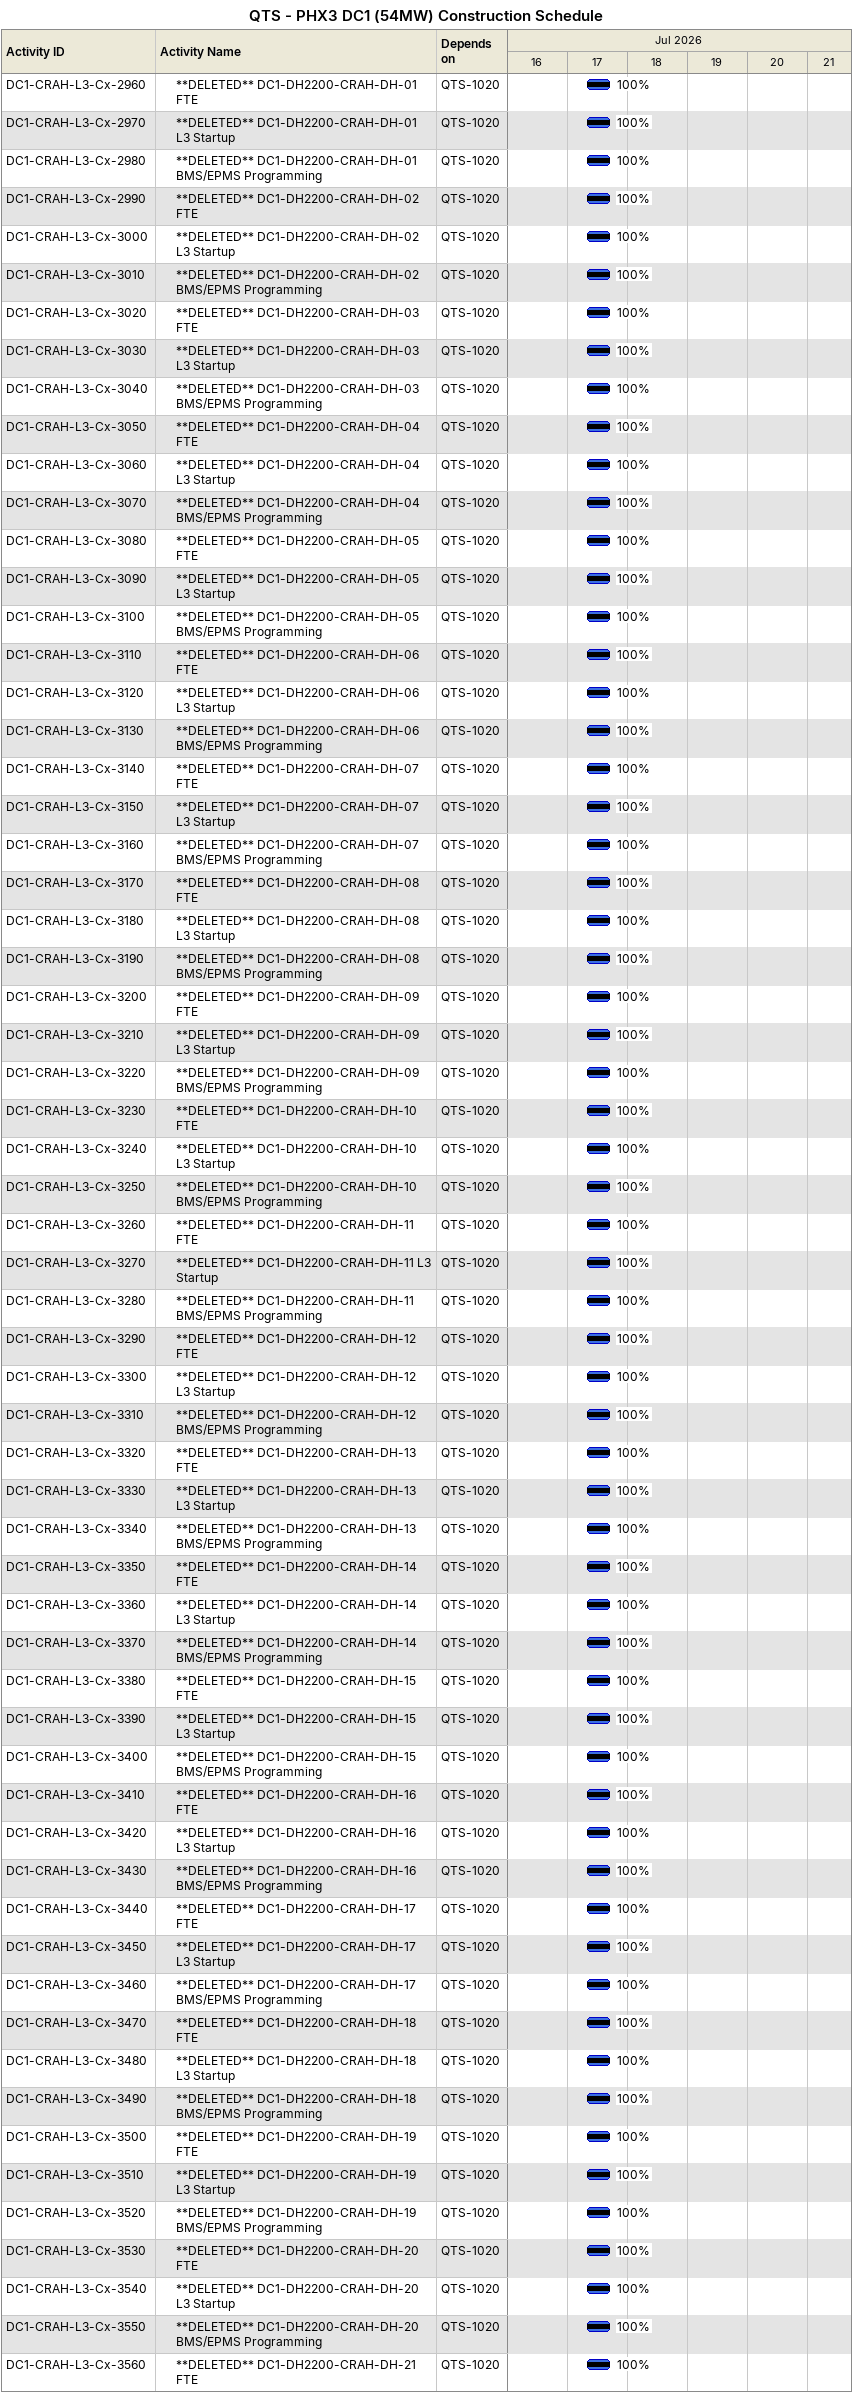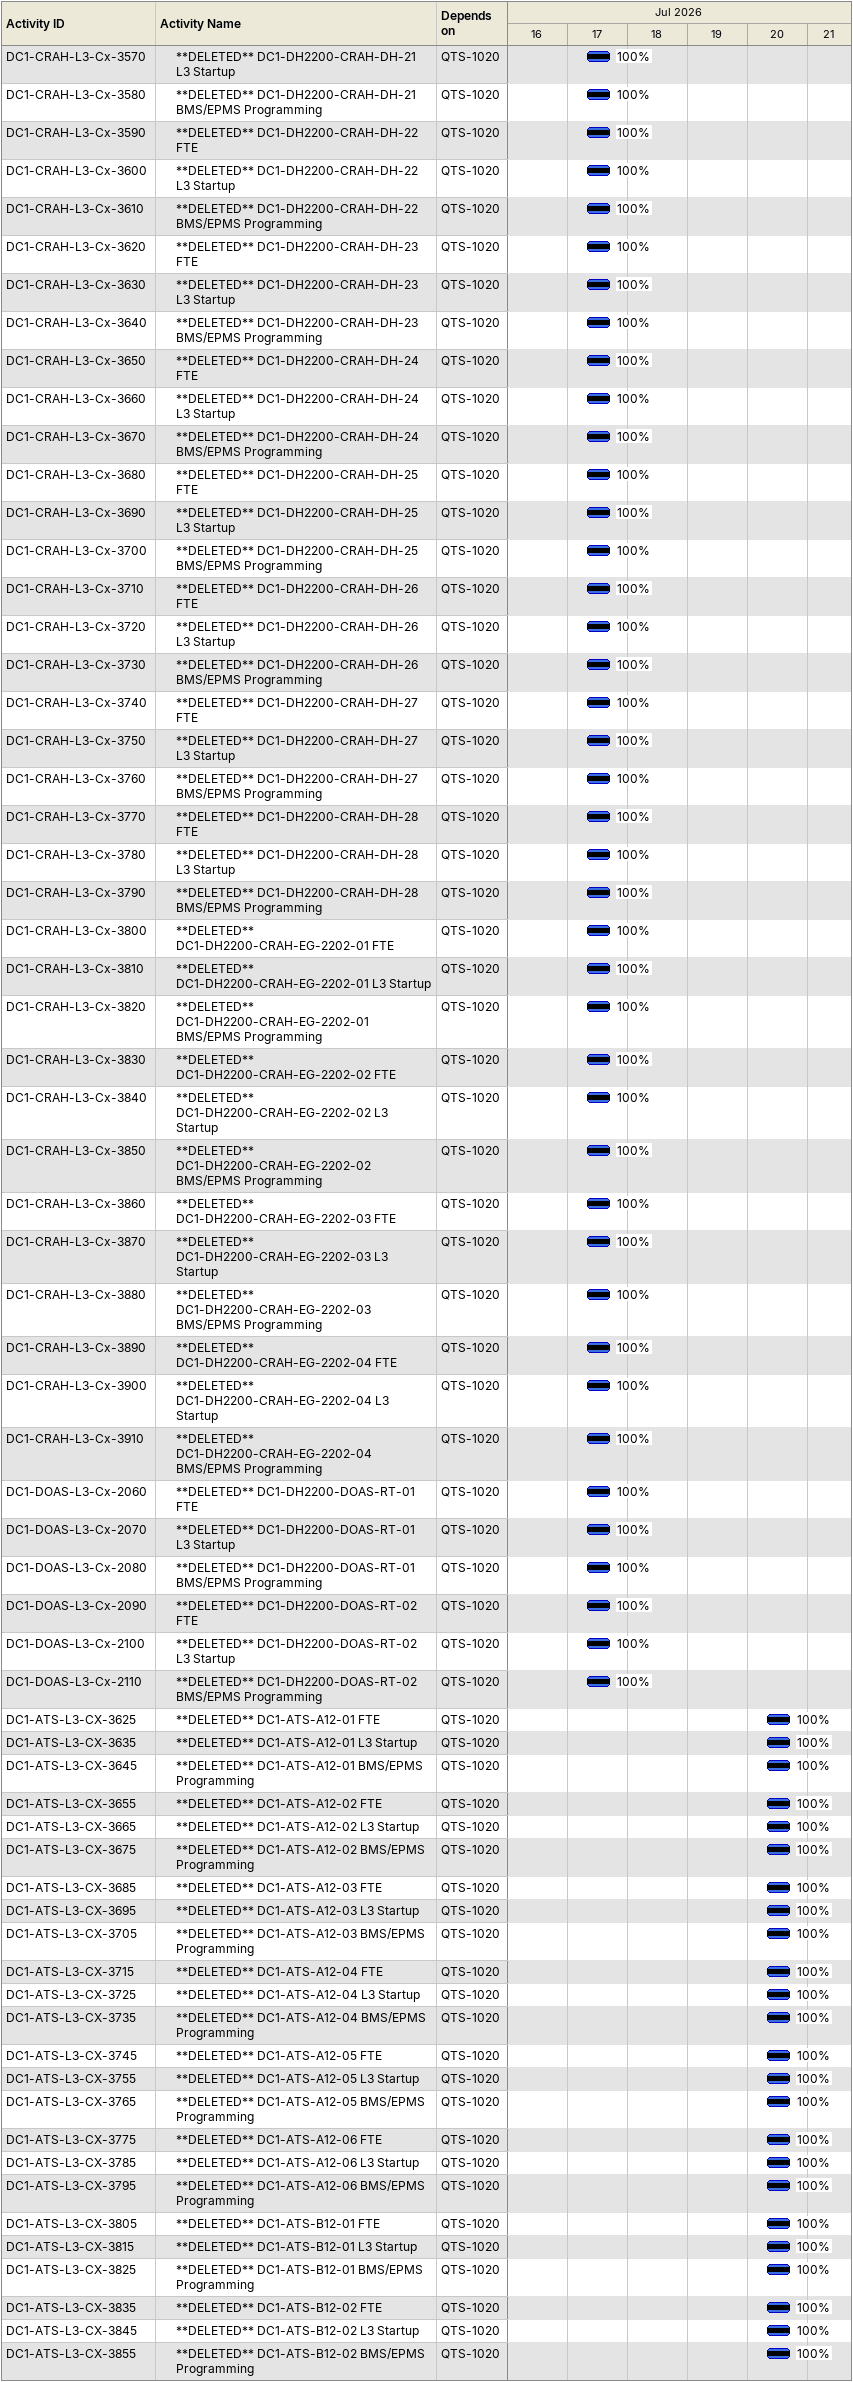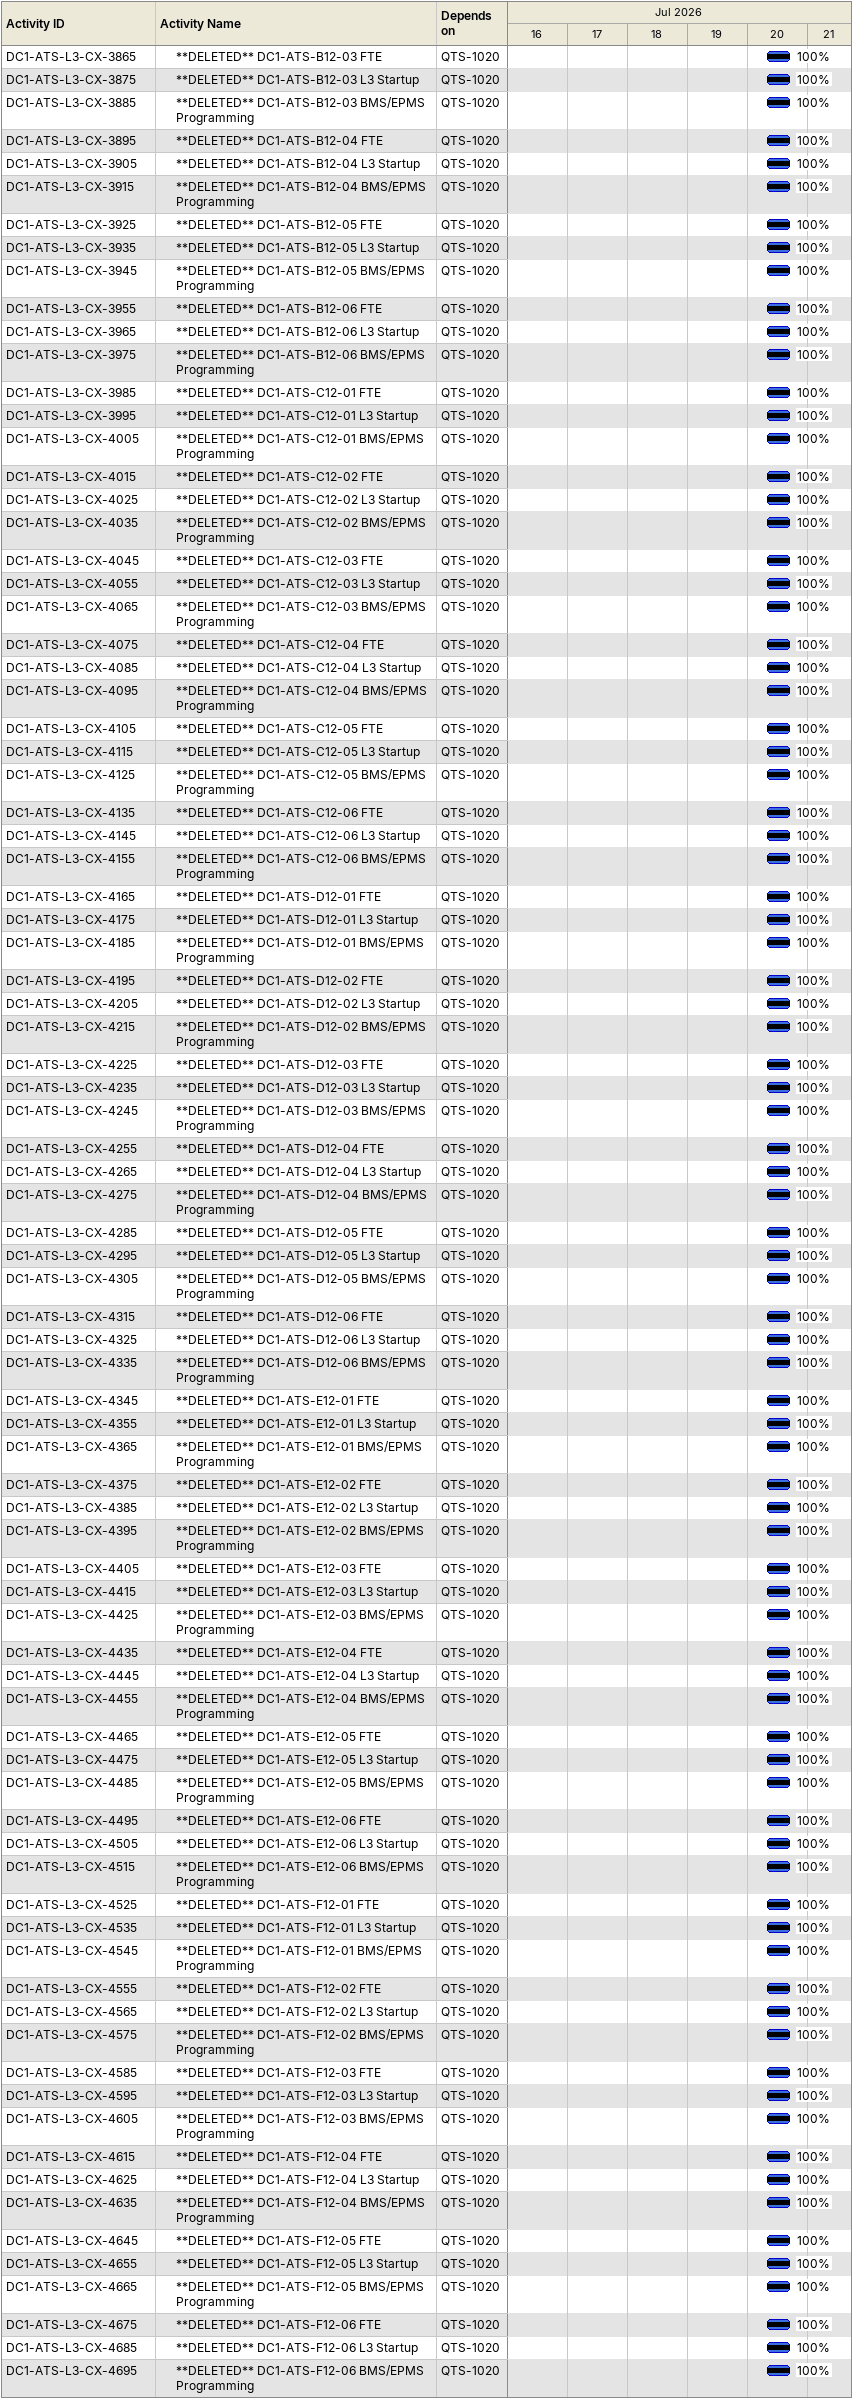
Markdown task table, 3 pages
QTS - PHX3 DC1 (54MW) Construction Schedule

| ID | Level | Task | Start | Finish | Predecessors | % complete |
|---|---|---|---|---|---|---|
| DC1-CRAH-L3-Cx-2960 | 2 | **DELETED** DC1-DH2200-CRAH-DH-01 FTE | 2026-07-17 | 2026-07-17 | QTS-1020 | 100 |
| DC1-CRAH-L3-Cx-2970 | 2 | **DELETED** DC1-DH2200-CRAH-DH-01 L3 Startup | 2026-07-17 | 2026-07-17 | QTS-1020 | 100 |
| DC1-CRAH-L3-Cx-2980 | 2 | **DELETED** DC1-DH2200-CRAH-DH-01 BMS/EPMS Programming | 2026-07-17 | 2026-07-17 | QTS-1020 | 100 |
| DC1-CRAH-L3-Cx-2990 | 2 | **DELETED** DC1-DH2200-CRAH-DH-02 FTE | 2026-07-17 | 2026-07-17 | QTS-1020 | 100 |
| DC1-CRAH-L3-Cx-3000 | 2 | **DELETED** DC1-DH2200-CRAH-DH-02 L3 Startup | 2026-07-17 | 2026-07-17 | QTS-1020 | 100 |
| DC1-CRAH-L3-Cx-3010 | 2 | **DELETED** DC1-DH2200-CRAH-DH-02 BMS/EPMS Programming | 2026-07-17 | 2026-07-17 | QTS-1020 | 100 |
| DC1-CRAH-L3-Cx-3020 | 2 | **DELETED** DC1-DH2200-CRAH-DH-03 FTE | 2026-07-17 | 2026-07-17 | QTS-1020 | 100 |
| DC1-CRAH-L3-Cx-3030 | 2 | **DELETED** DC1-DH2200-CRAH-DH-03 L3 Startup | 2026-07-17 | 2026-07-17 | QTS-1020 | 100 |
| DC1-CRAH-L3-Cx-3040 | 2 | **DELETED** DC1-DH2200-CRAH-DH-03 BMS/EPMS Programming | 2026-07-17 | 2026-07-17 | QTS-1020 | 100 |
| DC1-CRAH-L3-Cx-3050 | 2 | **DELETED** DC1-DH2200-CRAH-DH-04 FTE | 2026-07-17 | 2026-07-17 | QTS-1020 | 100 |
| DC1-CRAH-L3-Cx-3060 | 2 | **DELETED** DC1-DH2200-CRAH-DH-04 L3 Startup | 2026-07-17 | 2026-07-17 | QTS-1020 | 100 |
| DC1-CRAH-L3-Cx-3070 | 2 | **DELETED** DC1-DH2200-CRAH-DH-04 BMS/EPMS Programming | 2026-07-17 | 2026-07-17 | QTS-1020 | 100 |
| DC1-CRAH-L3-Cx-3080 | 2 | **DELETED** DC1-DH2200-CRAH-DH-05 FTE | 2026-07-17 | 2026-07-17 | QTS-1020 | 100 |
| DC1-CRAH-L3-Cx-3090 | 2 | **DELETED** DC1-DH2200-CRAH-DH-05 L3 Startup | 2026-07-17 | 2026-07-17 | QTS-1020 | 100 |
| DC1-CRAH-L3-Cx-3100 | 2 | **DELETED** DC1-DH2200-CRAH-DH-05 BMS/EPMS Programming | 2026-07-17 | 2026-07-17 | QTS-1020 | 100 |
| DC1-CRAH-L3-Cx-3110 | 2 | **DELETED** DC1-DH2200-CRAH-DH-06 FTE | 2026-07-17 | 2026-07-17 | QTS-1020 | 100 |
| DC1-CRAH-L3-Cx-3120 | 2 | **DELETED** DC1-DH2200-CRAH-DH-06 L3 Startup | 2026-07-17 | 2026-07-17 | QTS-1020 | 100 |
| DC1-CRAH-L3-Cx-3130 | 2 | **DELETED** DC1-DH2200-CRAH-DH-06 BMS/EPMS Programming | 2026-07-17 | 2026-07-17 | QTS-1020 | 100 |
| DC1-CRAH-L3-Cx-3140 | 2 | **DELETED** DC1-DH2200-CRAH-DH-07 FTE | 2026-07-17 | 2026-07-17 | QTS-1020 | 100 |
| DC1-CRAH-L3-Cx-3150 | 2 | **DELETED** DC1-DH2200-CRAH-DH-07 L3 Startup | 2026-07-17 | 2026-07-17 | QTS-1020 | 100 |
| DC1-CRAH-L3-Cx-3160 | 2 | **DELETED** DC1-DH2200-CRAH-DH-07 BMS/EPMS Programming | 2026-07-17 | 2026-07-17 | QTS-1020 | 100 |
| DC1-CRAH-L3-Cx-3170 | 2 | **DELETED** DC1-DH2200-CRAH-DH-08 FTE | 2026-07-17 | 2026-07-17 | QTS-1020 | 100 |
| DC1-CRAH-L3-Cx-3180 | 2 | **DELETED** DC1-DH2200-CRAH-DH-08 L3 Startup | 2026-07-17 | 2026-07-17 | QTS-1020 | 100 |
| DC1-CRAH-L3-Cx-3190 | 2 | **DELETED** DC1-DH2200-CRAH-DH-08 BMS/EPMS Programming | 2026-07-17 | 2026-07-17 | QTS-1020 | 100 |
| DC1-CRAH-L3-Cx-3200 | 2 | **DELETED** DC1-DH2200-CRAH-DH-09 FTE | 2026-07-17 | 2026-07-17 | QTS-1020 | 100 |
| DC1-CRAH-L3-Cx-3210 | 2 | **DELETED** DC1-DH2200-CRAH-DH-09 L3 Startup | 2026-07-17 | 2026-07-17 | QTS-1020 | 100 |
| DC1-CRAH-L3-Cx-3220 | 2 | **DELETED** DC1-DH2200-CRAH-DH-09 BMS/EPMS Programming | 2026-07-17 | 2026-07-17 | QTS-1020 | 100 |
| DC1-CRAH-L3-Cx-3230 | 2 | **DELETED** DC1-DH2200-CRAH-DH-10 FTE | 2026-07-17 | 2026-07-17 | QTS-1020 | 100 |
| DC1-CRAH-L3-Cx-3240 | 2 | **DELETED** DC1-DH2200-CRAH-DH-10 L3 Startup | 2026-07-17 | 2026-07-17 | QTS-1020 | 100 |
| DC1-CRAH-L3-Cx-3250 | 2 | **DELETED** DC1-DH2200-CRAH-DH-10 BMS/EPMS Programming | 2026-07-17 | 2026-07-17 | QTS-1020 | 100 |
| DC1-CRAH-L3-Cx-3260 | 2 | **DELETED** DC1-DH2200-CRAH-DH-11 FTE | 2026-07-17 | 2026-07-17 | QTS-1020 | 100 |
| DC1-CRAH-L3-Cx-3270 | 2 | **DELETED** DC1-DH2200-CRAH-DH-11 L3 Startup | 2026-07-17 | 2026-07-17 | QTS-1020 | 100 |
| DC1-CRAH-L3-Cx-3280 | 2 | **DELETED** DC1-DH2200-CRAH-DH-11 BMS/EPMS Programming | 2026-07-17 | 2026-07-17 | QTS-1020 | 100 |
| DC1-CRAH-L3-Cx-3290 | 2 | **DELETED** DC1-DH2200-CRAH-DH-12 FTE | 2026-07-17 | 2026-07-17 | QTS-1020 | 100 |
| DC1-CRAH-L3-Cx-3300 | 2 | **DELETED** DC1-DH2200-CRAH-DH-12 L3 Startup | 2026-07-17 | 2026-07-17 | QTS-1020 | 100 |
| DC1-CRAH-L3-Cx-3310 | 2 | **DELETED** DC1-DH2200-CRAH-DH-12 BMS/EPMS Programming | 2026-07-17 | 2026-07-17 | QTS-1020 | 100 |
| DC1-CRAH-L3-Cx-3320 | 2 | **DELETED** DC1-DH2200-CRAH-DH-13 FTE | 2026-07-17 | 2026-07-17 | QTS-1020 | 100 |
| DC1-CRAH-L3-Cx-3330 | 2 | **DELETED** DC1-DH2200-CRAH-DH-13 L3 Startup | 2026-07-17 | 2026-07-17 | QTS-1020 | 100 |
| DC1-CRAH-L3-Cx-3340 | 2 | **DELETED** DC1-DH2200-CRAH-DH-13 BMS/EPMS Programming | 2026-07-17 | 2026-07-17 | QTS-1020 | 100 |
| DC1-CRAH-L3-Cx-3350 | 2 | **DELETED** DC1-DH2200-CRAH-DH-14 FTE | 2026-07-17 | 2026-07-17 | QTS-1020 | 100 |
| DC1-CRAH-L3-Cx-3360 | 2 | **DELETED** DC1-DH2200-CRAH-DH-14 L3 Startup | 2026-07-17 | 2026-07-17 | QTS-1020 | 100 |
| DC1-CRAH-L3-Cx-3370 | 2 | **DELETED** DC1-DH2200-CRAH-DH-14 BMS/EPMS Programming | 2026-07-17 | 2026-07-17 | QTS-1020 | 100 |
| DC1-CRAH-L3-Cx-3380 | 2 | **DELETED** DC1-DH2200-CRAH-DH-15 FTE | 2026-07-17 | 2026-07-17 | QTS-1020 | 100 |
| DC1-CRAH-L3-Cx-3390 | 2 | **DELETED** DC1-DH2200-CRAH-DH-15 L3 Startup | 2026-07-17 | 2026-07-17 | QTS-1020 | 100 |
| DC1-CRAH-L3-Cx-3400 | 2 | **DELETED** DC1-DH2200-CRAH-DH-15 BMS/EPMS Programming | 2026-07-17 | 2026-07-17 | QTS-1020 | 100 |
| DC1-CRAH-L3-Cx-3410 | 2 | **DELETED** DC1-DH2200-CRAH-DH-16 FTE | 2026-07-17 | 2026-07-17 | QTS-1020 | 100 |
| DC1-CRAH-L3-Cx-3420 | 2 | **DELETED** DC1-DH2200-CRAH-DH-16 L3 Startup | 2026-07-17 | 2026-07-17 | QTS-1020 | 100 |
| DC1-CRAH-L3-Cx-3430 | 2 | **DELETED** DC1-DH2200-CRAH-DH-16 BMS/EPMS Programming | 2026-07-17 | 2026-07-17 | QTS-1020 | 100 |
| DC1-CRAH-L3-Cx-3440 | 2 | **DELETED** DC1-DH2200-CRAH-DH-17 FTE | 2026-07-17 | 2026-07-17 | QTS-1020 | 100 |
| DC1-CRAH-L3-Cx-3450 | 2 | **DELETED** DC1-DH2200-CRAH-DH-17 L3 Startup | 2026-07-17 | 2026-07-17 | QTS-1020 | 100 |
| DC1-CRAH-L3-Cx-3460 | 2 | **DELETED** DC1-DH2200-CRAH-DH-17 BMS/EPMS Programming | 2026-07-17 | 2026-07-17 | QTS-1020 | 100 |
| DC1-CRAH-L3-Cx-3470 | 2 | **DELETED** DC1-DH2200-CRAH-DH-18 FTE | 2026-07-17 | 2026-07-17 | QTS-1020 | 100 |
| DC1-CRAH-L3-Cx-3480 | 2 | **DELETED** DC1-DH2200-CRAH-DH-18 L3 Startup | 2026-07-17 | 2026-07-17 | QTS-1020 | 100 |
| DC1-CRAH-L3-Cx-3490 | 2 | **DELETED** DC1-DH2200-CRAH-DH-18 BMS/EPMS Programming | 2026-07-17 | 2026-07-17 | QTS-1020 | 100 |
| DC1-CRAH-L3-Cx-3500 | 2 | **DELETED** DC1-DH2200-CRAH-DH-19 FTE | 2026-07-17 | 2026-07-17 | QTS-1020 | 100 |
| DC1-CRAH-L3-Cx-3510 | 2 | **DELETED** DC1-DH2200-CRAH-DH-19 L3 Startup | 2026-07-17 | 2026-07-17 | QTS-1020 | 100 |
| DC1-CRAH-L3-Cx-3520 | 2 | **DELETED** DC1-DH2200-CRAH-DH-19 BMS/EPMS Programming | 2026-07-17 | 2026-07-17 | QTS-1020 | 100 |
| DC1-CRAH-L3-Cx-3530 | 2 | **DELETED** DC1-DH2200-CRAH-DH-20 FTE | 2026-07-17 | 2026-07-17 | QTS-1020 | 100 |
| DC1-CRAH-L3-Cx-3540 | 2 | **DELETED** DC1-DH2200-CRAH-DH-20 L3 Startup | 2026-07-17 | 2026-07-17 | QTS-1020 | 100 |
| DC1-CRAH-L3-Cx-3550 | 2 | **DELETED** DC1-DH2200-CRAH-DH-20 BMS/EPMS Programming | 2026-07-17 | 2026-07-17 | QTS-1020 | 100 |
| DC1-CRAH-L3-Cx-3560 | 2 | **DELETED** DC1-DH2200-CRAH-DH-21 FTE | 2026-07-17 | 2026-07-17 | QTS-1020 | 100 |
| DC1-CRAH-L3-Cx-3570 | 2 | **DELETED** DC1-DH2200-CRAH-DH-21 L3 Startup | 2026-07-17 | 2026-07-17 | QTS-1020 | 100 |
| DC1-CRAH-L3-Cx-3580 | 2 | **DELETED** DC1-DH2200-CRAH-DH-21 BMS/EPMS Programming | 2026-07-17 | 2026-07-17 | QTS-1020 | 100 |
| DC1-CRAH-L3-Cx-3590 | 2 | **DELETED** DC1-DH2200-CRAH-DH-22 FTE | 2026-07-17 | 2026-07-17 | QTS-1020 | 100 |
| DC1-CRAH-L3-Cx-3600 | 2 | **DELETED** DC1-DH2200-CRAH-DH-22 L3 Startup | 2026-07-17 | 2026-07-17 | QTS-1020 | 100 |
| DC1-CRAH-L3-Cx-3610 | 2 | **DELETED** DC1-DH2200-CRAH-DH-22 BMS/EPMS Programming | 2026-07-17 | 2026-07-17 | QTS-1020 | 100 |
| DC1-CRAH-L3-Cx-3620 | 2 | **DELETED** DC1-DH2200-CRAH-DH-23 FTE | 2026-07-17 | 2026-07-17 | QTS-1020 | 100 |
| DC1-CRAH-L3-Cx-3630 | 2 | **DELETED** DC1-DH2200-CRAH-DH-23 L3 Startup | 2026-07-17 | 2026-07-17 | QTS-1020 | 100 |
| DC1-CRAH-L3-Cx-3640 | 2 | **DELETED** DC1-DH2200-CRAH-DH-23 BMS/EPMS Programming | 2026-07-17 | 2026-07-17 | QTS-1020 | 100 |
| DC1-CRAH-L3-Cx-3650 | 2 | **DELETED** DC1-DH2200-CRAH-DH-24 FTE | 2026-07-17 | 2026-07-17 | QTS-1020 | 100 |
| DC1-CRAH-L3-Cx-3660 | 2 | **DELETED** DC1-DH2200-CRAH-DH-24 L3 Startup | 2026-07-17 | 2026-07-17 | QTS-1020 | 100 |
| DC1-CRAH-L3-Cx-3670 | 2 | **DELETED** DC1-DH2200-CRAH-DH-24 BMS/EPMS Programming | 2026-07-17 | 2026-07-17 | QTS-1020 | 100 |
| DC1-CRAH-L3-Cx-3680 | 2 | **DELETED** DC1-DH2200-CRAH-DH-25 FTE | 2026-07-17 | 2026-07-17 | QTS-1020 | 100 |
| DC1-CRAH-L3-Cx-3690 | 2 | **DELETED** DC1-DH2200-CRAH-DH-25 L3 Startup | 2026-07-17 | 2026-07-17 | QTS-1020 | 100 |
| DC1-CRAH-L3-Cx-3700 | 2 | **DELETED** DC1-DH2200-CRAH-DH-25 BMS/EPMS Programming | 2026-07-17 | 2026-07-17 | QTS-1020 | 100 |
| DC1-CRAH-L3-Cx-3710 | 2 | **DELETED** DC1-DH2200-CRAH-DH-26 FTE | 2026-07-17 | 2026-07-17 | QTS-1020 | 100 |
| DC1-CRAH-L3-Cx-3720 | 2 | **DELETED** DC1-DH2200-CRAH-DH-26 L3 Startup | 2026-07-17 | 2026-07-17 | QTS-1020 | 100 |
| DC1-CRAH-L3-Cx-3730 | 2 | **DELETED** DC1-DH2200-CRAH-DH-26 BMS/EPMS Programming | 2026-07-17 | 2026-07-17 | QTS-1020 | 100 |
| DC1-CRAH-L3-Cx-3740 | 2 | **DELETED** DC1-DH2200-CRAH-DH-27 FTE | 2026-07-17 | 2026-07-17 | QTS-1020 | 100 |
| DC1-CRAH-L3-Cx-3750 | 2 | **DELETED** DC1-DH2200-CRAH-DH-27 L3 Startup | 2026-07-17 | 2026-07-17 | QTS-1020 | 100 |
| DC1-CRAH-L3-Cx-3760 | 2 | **DELETED** DC1-DH2200-CRAH-DH-27 BMS/EPMS Programming | 2026-07-17 | 2026-07-17 | QTS-1020 | 100 |
| DC1-CRAH-L3-Cx-3770 | 2 | **DELETED** DC1-DH2200-CRAH-DH-28 FTE | 2026-07-17 | 2026-07-17 | QTS-1020 | 100 |
| DC1-CRAH-L3-Cx-3780 | 2 | **DELETED** DC1-DH2200-CRAH-DH-28 L3 Startup | 2026-07-17 | 2026-07-17 | QTS-1020 | 100 |
| DC1-CRAH-L3-Cx-3790 | 2 | **DELETED** DC1-DH2200-CRAH-DH-28 BMS/EPMS Programming | 2026-07-17 | 2026-07-17 | QTS-1020 | 100 |
| DC1-CRAH-L3-Cx-3800 | 2 | **DELETED** DC1-DH2200-CRAH-EG-2202-01 FTE | 2026-07-17 | 2026-07-17 | QTS-1020 | 100 |
| DC1-CRAH-L3-Cx-3810 | 2 | **DELETED** DC1-DH2200-CRAH-EG-2202-01 L3 Startup | 2026-07-17 | 2026-07-17 | QTS-1020 | 100 |
| DC1-CRAH-L3-Cx-3820 | 2 | **DELETED** DC1-DH2200-CRAH-EG-2202-01 BMS/EPMS Programming | 2026-07-17 | 2026-07-17 | QTS-1020 | 100 |
| DC1-CRAH-L3-Cx-3830 | 2 | **DELETED** DC1-DH2200-CRAH-EG-2202-02 FTE | 2026-07-17 | 2026-07-17 | QTS-1020 | 100 |
| DC1-CRAH-L3-Cx-3840 | 2 | **DELETED** DC1-DH2200-CRAH-EG-2202-02 L3 Startup | 2026-07-17 | 2026-07-17 | QTS-1020 | 100 |
| DC1-CRAH-L3-Cx-3850 | 2 | **DELETED** DC1-DH2200-CRAH-EG-2202-02 BMS/EPMS Programming | 2026-07-17 | 2026-07-17 | QTS-1020 | 100 |
| DC1-CRAH-L3-Cx-3860 | 2 | **DELETED** DC1-DH2200-CRAH-EG-2202-03 FTE | 2026-07-17 | 2026-07-17 | QTS-1020 | 100 |
| DC1-CRAH-L3-Cx-3870 | 2 | **DELETED** DC1-DH2200-CRAH-EG-2202-03 L3 Startup | 2026-07-17 | 2026-07-17 | QTS-1020 | 100 |
| DC1-CRAH-L3-Cx-3880 | 2 | **DELETED** DC1-DH2200-CRAH-EG-2202-03 BMS/EPMS Programming | 2026-07-17 | 2026-07-17 | QTS-1020 | 100 |
| DC1-CRAH-L3-Cx-3890 | 2 | **DELETED** DC1-DH2200-CRAH-EG-2202-04 FTE | 2026-07-17 | 2026-07-17 | QTS-1020 | 100 |
| DC1-CRAH-L3-Cx-3900 | 2 | **DELETED** DC1-DH2200-CRAH-EG-2202-04 L3 Startup | 2026-07-17 | 2026-07-17 | QTS-1020 | 100 |
| DC1-CRAH-L3-Cx-3910 | 2 | **DELETED** DC1-DH2200-CRAH-EG-2202-04 BMS/EPMS Programming | 2026-07-17 | 2026-07-17 | QTS-1020 | 100 |
| DC1-DOAS-L3-Cx-2060 | 2 | **DELETED** DC1-DH2200-DOAS-RT-01 FTE | 2026-07-17 | 2026-07-17 | QTS-1020 | 100 |
| DC1-DOAS-L3-Cx-2070 | 2 | **DELETED** DC1-DH2200-DOAS-RT-01 L3 Startup | 2026-07-17 | 2026-07-17 | QTS-1020 | 100 |
| DC1-DOAS-L3-Cx-2080 | 2 | **DELETED** DC1-DH2200-DOAS-RT-01 BMS/EPMS Programming | 2026-07-17 | 2026-07-17 | QTS-1020 | 100 |
| DC1-DOAS-L3-Cx-2090 | 2 | **DELETED** DC1-DH2200-DOAS-RT-02 FTE | 2026-07-17 | 2026-07-17 | QTS-1020 | 100 |
| DC1-DOAS-L3-Cx-2100 | 2 | **DELETED** DC1-DH2200-DOAS-RT-02 L3 Startup | 2026-07-17 | 2026-07-17 | QTS-1020 | 100 |
| DC1-DOAS-L3-Cx-2110 | 2 | **DELETED** DC1-DH2200-DOAS-RT-02 BMS/EPMS Programming | 2026-07-17 | 2026-07-17 | QTS-1020 | 100 |
| DC1-ATS-L3-CX-3625 | 2 | **DELETED** DC1-ATS-A12-01 FTE | 2026-07-20 | 2026-07-20 | QTS-1020 | 100 |
| DC1-ATS-L3-CX-3635 | 2 | **DELETED** DC1-ATS-A12-01 L3 Startup | 2026-07-20 | 2026-07-20 | QTS-1020 | 100 |
| DC1-ATS-L3-CX-3645 | 2 | **DELETED** DC1-ATS-A12-01 BMS/EPMS Programming | 2026-07-20 | 2026-07-20 | QTS-1020 | 100 |
| DC1-ATS-L3-CX-3655 | 2 | **DELETED** DC1-ATS-A12-02 FTE | 2026-07-20 | 2026-07-20 | QTS-1020 | 100 |
| DC1-ATS-L3-CX-3665 | 2 | **DELETED** DC1-ATS-A12-02 L3 Startup | 2026-07-20 | 2026-07-20 | QTS-1020 | 100 |
| DC1-ATS-L3-CX-3675 | 2 | **DELETED** DC1-ATS-A12-02 BMS/EPMS Programming | 2026-07-20 | 2026-07-20 | QTS-1020 | 100 |
| DC1-ATS-L3-CX-3685 | 2 | **DELETED** DC1-ATS-A12-03 FTE | 2026-07-20 | 2026-07-20 | QTS-1020 | 100 |
| DC1-ATS-L3-CX-3695 | 2 | **DELETED** DC1-ATS-A12-03 L3 Startup | 2026-07-20 | 2026-07-20 | QTS-1020 | 100 |
| DC1-ATS-L3-CX-3705 | 2 | **DELETED** DC1-ATS-A12-03 BMS/EPMS Programming | 2026-07-20 | 2026-07-20 | QTS-1020 | 100 |
| DC1-ATS-L3-CX-3715 | 2 | **DELETED** DC1-ATS-A12-04 FTE | 2026-07-20 | 2026-07-20 | QTS-1020 | 100 |
| DC1-ATS-L3-CX-3725 | 2 | **DELETED** DC1-ATS-A12-04 L3 Startup | 2026-07-20 | 2026-07-20 | QTS-1020 | 100 |
| DC1-ATS-L3-CX-3735 | 2 | **DELETED** DC1-ATS-A12-04 BMS/EPMS Programming | 2026-07-20 | 2026-07-20 | QTS-1020 | 100 |
| DC1-ATS-L3-CX-3745 | 2 | **DELETED** DC1-ATS-A12-05 FTE | 2026-07-20 | 2026-07-20 | QTS-1020 | 100 |
| DC1-ATS-L3-CX-3755 | 2 | **DELETED** DC1-ATS-A12-05 L3 Startup | 2026-07-20 | 2026-07-20 | QTS-1020 | 100 |
| DC1-ATS-L3-CX-3765 | 2 | **DELETED** DC1-ATS-A12-05 BMS/EPMS Programming | 2026-07-20 | 2026-07-20 | QTS-1020 | 100 |
| DC1-ATS-L3-CX-3775 | 2 | **DELETED** DC1-ATS-A12-06 FTE | 2026-07-20 | 2026-07-20 | QTS-1020 | 100 |
| DC1-ATS-L3-CX-3785 | 2 | **DELETED** DC1-ATS-A12-06 L3 Startup | 2026-07-20 | 2026-07-20 | QTS-1020 | 100 |
| DC1-ATS-L3-CX-3795 | 2 | **DELETED** DC1-ATS-A12-06 BMS/EPMS Programming | 2026-07-20 | 2026-07-20 | QTS-1020 | 100 |
| DC1-ATS-L3-CX-3805 | 2 | **DELETED** DC1-ATS-B12-01 FTE | 2026-07-20 | 2026-07-20 | QTS-1020 | 100 |
| DC1-ATS-L3-CX-3815 | 2 | **DELETED** DC1-ATS-B12-01 L3 Startup | 2026-07-20 | 2026-07-20 | QTS-1020 | 100 |
| DC1-ATS-L3-CX-3825 | 2 | **DELETED** DC1-ATS-B12-01 BMS/EPMS Programming | 2026-07-20 | 2026-07-20 | QTS-1020 | 100 |
| DC1-ATS-L3-CX-3835 | 2 | **DELETED** DC1-ATS-B12-02 FTE | 2026-07-20 | 2026-07-20 | QTS-1020 | 100 |
| DC1-ATS-L3-CX-3845 | 2 | **DELETED** DC1-ATS-B12-02 L3 Startup | 2026-07-20 | 2026-07-20 | QTS-1020 | 100 |
| DC1-ATS-L3-CX-3855 | 2 | **DELETED** DC1-ATS-B12-02 BMS/EPMS Programming | 2026-07-20 | 2026-07-20 | QTS-1020 | 100 |
| DC1-ATS-L3-CX-3865 | 2 | **DELETED** DC1-ATS-B12-03 FTE | 2026-07-20 | 2026-07-20 | QTS-1020 | 100 |
| DC1-ATS-L3-CX-3875 | 2 | **DELETED** DC1-ATS-B12-03 L3 Startup | 2026-07-20 | 2026-07-20 | QTS-1020 | 100 |
| DC1-ATS-L3-CX-3885 | 2 | **DELETED** DC1-ATS-B12-03 BMS/EPMS Programming | 2026-07-20 | 2026-07-20 | QTS-1020 | 100 |
| DC1-ATS-L3-CX-3895 | 2 | **DELETED** DC1-ATS-B12-04 FTE | 2026-07-20 | 2026-07-20 | QTS-1020 | 100 |
| DC1-ATS-L3-CX-3905 | 2 | **DELETED** DC1-ATS-B12-04 L3 Startup | 2026-07-20 | 2026-07-20 | QTS-1020 | 100 |
| DC1-ATS-L3-CX-3915 | 2 | **DELETED** DC1-ATS-B12-04 BMS/EPMS Programming | 2026-07-20 | 2026-07-20 | QTS-1020 | 100 |
| DC1-ATS-L3-CX-3925 | 2 | **DELETED** DC1-ATS-B12-05 FTE | 2026-07-20 | 2026-07-20 | QTS-1020 | 100 |
| DC1-ATS-L3-CX-3935 | 2 | **DELETED** DC1-ATS-B12-05 L3 Startup | 2026-07-20 | 2026-07-20 | QTS-1020 | 100 |
| DC1-ATS-L3-CX-3945 | 2 | **DELETED** DC1-ATS-B12-05 BMS/EPMS Programming | 2026-07-20 | 2026-07-20 | QTS-1020 | 100 |
| DC1-ATS-L3-CX-3955 | 2 | **DELETED** DC1-ATS-B12-06 FTE | 2026-07-20 | 2026-07-20 | QTS-1020 | 100 |
| DC1-ATS-L3-CX-3965 | 2 | **DELETED** DC1-ATS-B12-06 L3 Startup | 2026-07-20 | 2026-07-20 | QTS-1020 | 100 |
| DC1-ATS-L3-CX-3975 | 2 | **DELETED** DC1-ATS-B12-06 BMS/EPMS Programming | 2026-07-20 | 2026-07-20 | QTS-1020 | 100 |
| DC1-ATS-L3-CX-3985 | 2 | **DELETED** DC1-ATS-C12-01 FTE | 2026-07-20 | 2026-07-20 | QTS-1020 | 100 |
| DC1-ATS-L3-CX-3995 | 2 | **DELETED** DC1-ATS-C12-01 L3 Startup | 2026-07-20 | 2026-07-20 | QTS-1020 | 100 |
| DC1-ATS-L3-CX-4005 | 2 | **DELETED** DC1-ATS-C12-01 BMS/EPMS Programming | 2026-07-20 | 2026-07-20 | QTS-1020 | 100 |
| DC1-ATS-L3-CX-4015 | 2 | **DELETED** DC1-ATS-C12-02 FTE | 2026-07-20 | 2026-07-20 | QTS-1020 | 100 |
| DC1-ATS-L3-CX-4025 | 2 | **DELETED** DC1-ATS-C12-02 L3 Startup | 2026-07-20 | 2026-07-20 | QTS-1020 | 100 |
| DC1-ATS-L3-CX-4035 | 2 | **DELETED** DC1-ATS-C12-02 BMS/EPMS Programming | 2026-07-20 | 2026-07-20 | QTS-1020 | 100 |
| DC1-ATS-L3-CX-4045 | 2 | **DELETED** DC1-ATS-C12-03 FTE | 2026-07-20 | 2026-07-20 | QTS-1020 | 100 |
| DC1-ATS-L3-CX-4055 | 2 | **DELETED** DC1-ATS-C12-03 L3 Startup | 2026-07-20 | 2026-07-20 | QTS-1020 | 100 |
| DC1-ATS-L3-CX-4065 | 2 | **DELETED** DC1-ATS-C12-03 BMS/EPMS Programming | 2026-07-20 | 2026-07-20 | QTS-1020 | 100 |
| DC1-ATS-L3-CX-4075 | 2 | **DELETED** DC1-ATS-C12-04 FTE | 2026-07-20 | 2026-07-20 | QTS-1020 | 100 |
| DC1-ATS-L3-CX-4085 | 2 | **DELETED** DC1-ATS-C12-04 L3 Startup | 2026-07-20 | 2026-07-20 | QTS-1020 | 100 |
| DC1-ATS-L3-CX-4095 | 2 | **DELETED** DC1-ATS-C12-04 BMS/EPMS Programming | 2026-07-20 | 2026-07-20 | QTS-1020 | 100 |
| DC1-ATS-L3-CX-4105 | 2 | **DELETED** DC1-ATS-C12-05 FTE | 2026-07-20 | 2026-07-20 | QTS-1020 | 100 |
| DC1-ATS-L3-CX-4115 | 2 | **DELETED** DC1-ATS-C12-05 L3 Startup | 2026-07-20 | 2026-07-20 | QTS-1020 | 100 |
| DC1-ATS-L3-CX-4125 | 2 | **DELETED** DC1-ATS-C12-05 BMS/EPMS Programming | 2026-07-20 | 2026-07-20 | QTS-1020 | 100 |
| DC1-ATS-L3-CX-4135 | 2 | **DELETED** DC1-ATS-C12-06 FTE | 2026-07-20 | 2026-07-20 | QTS-1020 | 100 |
| DC1-ATS-L3-CX-4145 | 2 | **DELETED** DC1-ATS-C12-06 L3 Startup | 2026-07-20 | 2026-07-20 | QTS-1020 | 100 |
| DC1-ATS-L3-CX-4155 | 2 | **DELETED** DC1-ATS-C12-06 BMS/EPMS Programming | 2026-07-20 | 2026-07-20 | QTS-1020 | 100 |
| DC1-ATS-L3-CX-4165 | 2 | **DELETED** DC1-ATS-D12-01 FTE | 2026-07-20 | 2026-07-20 | QTS-1020 | 100 |
| DC1-ATS-L3-CX-4175 | 2 | **DELETED** DC1-ATS-D12-01 L3 Startup | 2026-07-20 | 2026-07-20 | QTS-1020 | 100 |
| DC1-ATS-L3-CX-4185 | 2 | **DELETED** DC1-ATS-D12-01 BMS/EPMS Programming | 2026-07-20 | 2026-07-20 | QTS-1020 | 100 |
| DC1-ATS-L3-CX-4195 | 2 | **DELETED** DC1-ATS-D12-02 FTE | 2026-07-20 | 2026-07-20 | QTS-1020 | 100 |
| DC1-ATS-L3-CX-4205 | 2 | **DELETED** DC1-ATS-D12-02 L3 Startup | 2026-07-20 | 2026-07-20 | QTS-1020 | 100 |
| DC1-ATS-L3-CX-4215 | 2 | **DELETED** DC1-ATS-D12-02 BMS/EPMS Programming | 2026-07-20 | 2026-07-20 | QTS-1020 | 100 |
| DC1-ATS-L3-CX-4225 | 2 | **DELETED** DC1-ATS-D12-03 FTE | 2026-07-20 | 2026-07-20 | QTS-1020 | 100 |
| DC1-ATS-L3-CX-4235 | 2 | **DELETED** DC1-ATS-D12-03 L3 Startup | 2026-07-20 | 2026-07-20 | QTS-1020 | 100 |
| DC1-ATS-L3-CX-4245 | 2 | **DELETED** DC1-ATS-D12-03 BMS/EPMS Programming | 2026-07-20 | 2026-07-20 | QTS-1020 | 100 |
| DC1-ATS-L3-CX-4255 | 2 | **DELETED** DC1-ATS-D12-04 FTE | 2026-07-20 | 2026-07-20 | QTS-1020 | 100 |
| DC1-ATS-L3-CX-4265 | 2 | **DELETED** DC1-ATS-D12-04 L3 Startup | 2026-07-20 | 2026-07-20 | QTS-1020 | 100 |
| DC1-ATS-L3-CX-4275 | 2 | **DELETED** DC1-ATS-D12-04 BMS/EPMS Programming | 2026-07-20 | 2026-07-20 | QTS-1020 | 100 |
| DC1-ATS-L3-CX-4285 | 2 | **DELETED** DC1-ATS-D12-05 FTE | 2026-07-20 | 2026-07-20 | QTS-1020 | 100 |
| DC1-ATS-L3-CX-4295 | 2 | **DELETED** DC1-ATS-D12-05 L3 Startup | 2026-07-20 | 2026-07-20 | QTS-1020 | 100 |
| DC1-ATS-L3-CX-4305 | 2 | **DELETED** DC1-ATS-D12-05 BMS/EPMS Programming | 2026-07-20 | 2026-07-20 | QTS-1020 | 100 |
| DC1-ATS-L3-CX-4315 | 2 | **DELETED** DC1-ATS-D12-06 FTE | 2026-07-20 | 2026-07-20 | QTS-1020 | 100 |
| DC1-ATS-L3-CX-4325 | 2 | **DELETED** DC1-ATS-D12-06 L3 Startup | 2026-07-20 | 2026-07-20 | QTS-1020 | 100 |
| DC1-ATS-L3-CX-4335 | 2 | **DELETED** DC1-ATS-D12-06 BMS/EPMS Programming | 2026-07-20 | 2026-07-20 | QTS-1020 | 100 |
| DC1-ATS-L3-CX-4345 | 2 | **DELETED** DC1-ATS-E12-01 FTE | 2026-07-20 | 2026-07-20 | QTS-1020 | 100 |
| DC1-ATS-L3-CX-4355 | 2 | **DELETED** DC1-ATS-E12-01 L3 Startup | 2026-07-20 | 2026-07-20 | QTS-1020 | 100 |
| DC1-ATS-L3-CX-4365 | 2 | **DELETED** DC1-ATS-E12-01 BMS/EPMS Programming | 2026-07-20 | 2026-07-20 | QTS-1020 | 100 |
| DC1-ATS-L3-CX-4375 | 2 | **DELETED** DC1-ATS-E12-02 FTE | 2026-07-20 | 2026-07-20 | QTS-1020 | 100 |
| DC1-ATS-L3-CX-4385 | 2 | **DELETED** DC1-ATS-E12-02 L3 Startup | 2026-07-20 | 2026-07-20 | QTS-1020 | 100 |
| DC1-ATS-L3-CX-4395 | 2 | **DELETED** DC1-ATS-E12-02 BMS/EPMS Programming | 2026-07-20 | 2026-07-20 | QTS-1020 | 100 |
| DC1-ATS-L3-CX-4405 | 2 | **DELETED** DC1-ATS-E12-03 FTE | 2026-07-20 | 2026-07-20 | QTS-1020 | 100 |
| DC1-ATS-L3-CX-4415 | 2 | **DELETED** DC1-ATS-E12-03 L3 Startup | 2026-07-20 | 2026-07-20 | QTS-1020 | 100 |
| DC1-ATS-L3-CX-4425 | 2 | **DELETED** DC1-ATS-E12-03 BMS/EPMS Programming | 2026-07-20 | 2026-07-20 | QTS-1020 | 100 |
| DC1-ATS-L3-CX-4435 | 2 | **DELETED** DC1-ATS-E12-04 FTE | 2026-07-20 | 2026-07-20 | QTS-1020 | 100 |
| DC1-ATS-L3-CX-4445 | 2 | **DELETED** DC1-ATS-E12-04 L3 Startup | 2026-07-20 | 2026-07-20 | QTS-1020 | 100 |
| DC1-ATS-L3-CX-4455 | 2 | **DELETED** DC1-ATS-E12-04 BMS/EPMS Programming | 2026-07-20 | 2026-07-20 | QTS-1020 | 100 |
| DC1-ATS-L3-CX-4465 | 2 | **DELETED** DC1-ATS-E12-05 FTE | 2026-07-20 | 2026-07-20 | QTS-1020 | 100 |
| DC1-ATS-L3-CX-4475 | 2 | **DELETED** DC1-ATS-E12-05 L3 Startup | 2026-07-20 | 2026-07-20 | QTS-1020 | 100 |
| DC1-ATS-L3-CX-4485 | 2 | **DELETED** DC1-ATS-E12-05 BMS/EPMS Programming | 2026-07-20 | 2026-07-20 | QTS-1020 | 100 |
| DC1-ATS-L3-CX-4495 | 2 | **DELETED** DC1-ATS-E12-06 FTE | 2026-07-20 | 2026-07-20 | QTS-1020 | 100 |
| DC1-ATS-L3-CX-4505 | 2 | **DELETED** DC1-ATS-E12-06 L3 Startup | 2026-07-20 | 2026-07-20 | QTS-1020 | 100 |
| DC1-ATS-L3-CX-4515 | 2 | **DELETED** DC1-ATS-E12-06 BMS/EPMS Programming | 2026-07-20 | 2026-07-20 | QTS-1020 | 100 |
| DC1-ATS-L3-CX-4525 | 2 | **DELETED** DC1-ATS-F12-01 FTE | 2026-07-20 | 2026-07-20 | QTS-1020 | 100 |
| DC1-ATS-L3-CX-4535 | 2 | **DELETED** DC1-ATS-F12-01 L3 Startup | 2026-07-20 | 2026-07-20 | QTS-1020 | 100 |
| DC1-ATS-L3-CX-4545 | 2 | **DELETED** DC1-ATS-F12-01 BMS/EPMS Programming | 2026-07-20 | 2026-07-20 | QTS-1020 | 100 |
| DC1-ATS-L3-CX-4555 | 2 | **DELETED** DC1-ATS-F12-02 FTE | 2026-07-20 | 2026-07-20 | QTS-1020 | 100 |
| DC1-ATS-L3-CX-4565 | 2 | **DELETED** DC1-ATS-F12-02 L3 Startup | 2026-07-20 | 2026-07-20 | QTS-1020 | 100 |
| DC1-ATS-L3-CX-4575 | 2 | **DELETED** DC1-ATS-F12-02 BMS/EPMS Programming | 2026-07-20 | 2026-07-20 | QTS-1020 | 100 |
| DC1-ATS-L3-CX-4585 | 2 | **DELETED** DC1-ATS-F12-03 FTE | 2026-07-20 | 2026-07-20 | QTS-1020 | 100 |
| DC1-ATS-L3-CX-4595 | 2 | **DELETED** DC1-ATS-F12-03 L3 Startup | 2026-07-20 | 2026-07-20 | QTS-1020 | 100 |
| DC1-ATS-L3-CX-4605 | 2 | **DELETED** DC1-ATS-F12-03 BMS/EPMS Programming | 2026-07-20 | 2026-07-20 | QTS-1020 | 100 |
| DC1-ATS-L3-CX-4615 | 2 | **DELETED** DC1-ATS-F12-04 FTE | 2026-07-20 | 2026-07-20 | QTS-1020 | 100 |
| DC1-ATS-L3-CX-4625 | 2 | **DELETED** DC1-ATS-F12-04 L3 Startup | 2026-07-20 | 2026-07-20 | QTS-1020 | 100 |
| DC1-ATS-L3-CX-4635 | 2 | **DELETED** DC1-ATS-F12-04 BMS/EPMS Programming | 2026-07-20 | 2026-07-20 | QTS-1020 | 100 |
| DC1-ATS-L3-CX-4645 | 2 | **DELETED** DC1-ATS-F12-05 FTE | 2026-07-20 | 2026-07-20 | QTS-1020 | 100 |
| DC1-ATS-L3-CX-4655 | 2 | **DELETED** DC1-ATS-F12-05 L3 Startup | 2026-07-20 | 2026-07-20 | QTS-1020 | 100 |
| DC1-ATS-L3-CX-4665 | 2 | **DELETED** DC1-ATS-F12-05 BMS/EPMS Programming | 2026-07-20 | 2026-07-20 | QTS-1020 | 100 |
| DC1-ATS-L3-CX-4675 | 2 | **DELETED** DC1-ATS-F12-06 FTE | 2026-07-20 | 2026-07-20 | QTS-1020 | 100 |
| DC1-ATS-L3-CX-4685 | 2 | **DELETED** DC1-ATS-F12-06 L3 Startup | 2026-07-20 | 2026-07-20 | QTS-1020 | 100 |
| DC1-ATS-L3-CX-4695 | 2 | **DELETED** DC1-ATS-F12-06 BMS/EPMS Programming | 2026-07-20 | 2026-07-20 | QTS-1020 | 100 |
